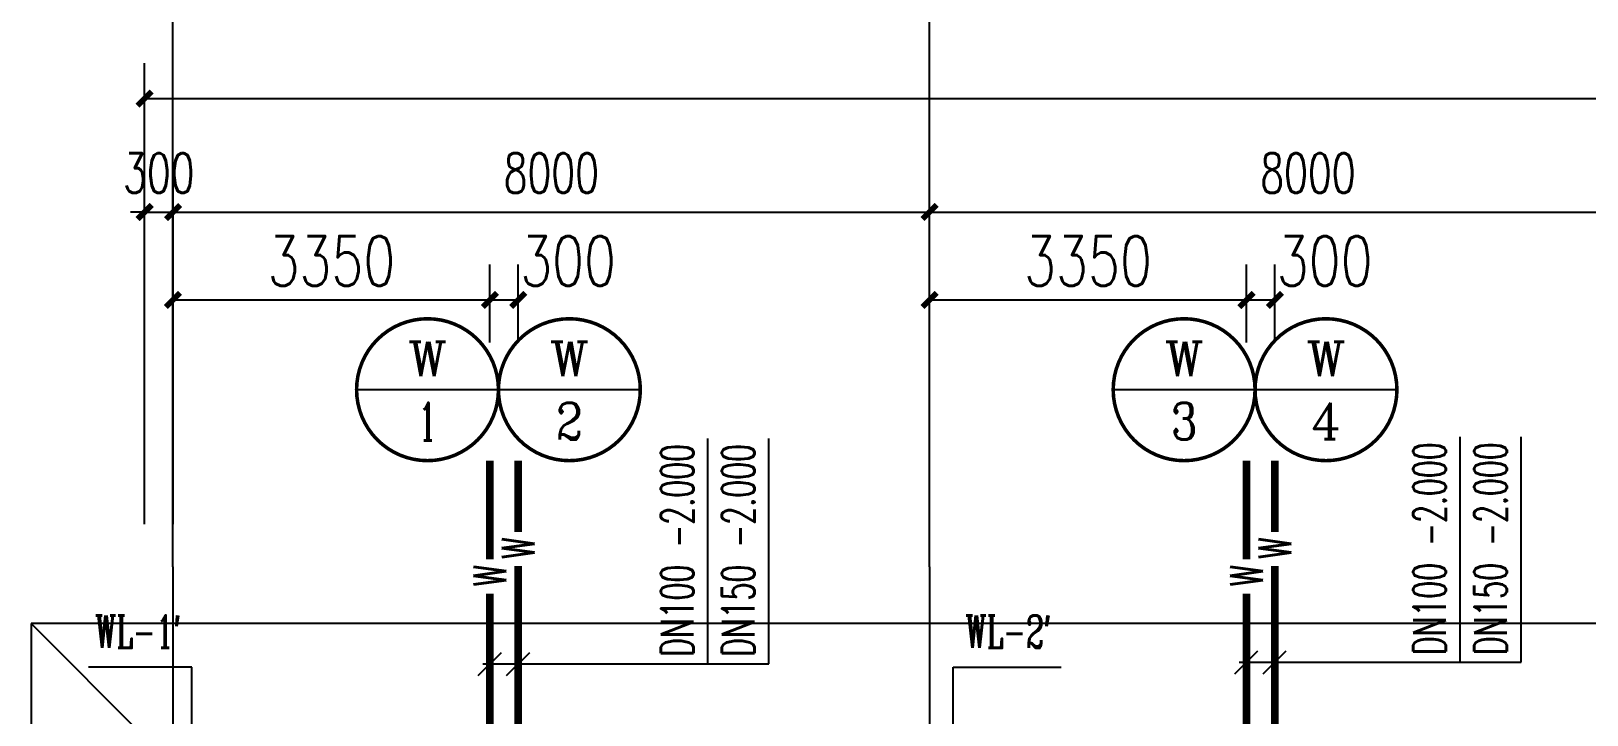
# Model space of a CAD drawing. Extents: x 0 to 2838408, y -923048 to 203859.
# Drawn here: x 2343717 to 2360167, y -189457 to -182230 of the extents above; entities that cross this region are included whole.
import ezdxf
from ezdxf.enums import TextEntityAlignment as Align

# ---------------------------------------------------------------- set-up
doc = ezdxf.new("R2010")
doc.units = 0
doc.header["$LTSCALE"] = 1000
doc.linetypes.add('DASH', pattern=[0.35, 0.25, -0.1])
for name, color, linetype in [('AXIS', 3, 'Continuous'), ('DIM_污水', 3, 'Continuous'), ('DIM_消防', 3, 'Continuous'), ('DOTE', 8, 'Continuous'), ('GROUND', 2, 'Continuous'), ('PIPE-污水', 2, 'DASH'), ('TEXT_污水', 7, 'Continuous'), ('TWT_DIM', 3, 'Continuous'), ('XREF', 8, 'Continuous')]:
    doc.layers.add(name, color=color, linetype=linetype)
doc.styles.add('_TCH_DIM_T3', font='SIMPLEX', dxfattribs={"width": 0.75, "bigfont": 'HZTXT'})
doc.styles.add('_TWT_CIRCLE', font='COMPLEX', dxfattribs={"width": 1.1, "height": 2.3, "bigfont": 'HZTXT'})
doc.styles.add('_TWT_PIPEDN', font='SIMPLEX', dxfattribs={"width": 0.8, "height": 2.3, "bigfont": 'HZTXT'})
doc.styles.add('_TWT_PIPETEXT', font='SIMPLEX', dxfattribs={"width": 0.8, "height": 2.3, "bigfont": 'HZTXT'})
doc.styles.add('_TWT_SERIAL', font='COMPLEX', dxfattribs={"width": 0.8, "height": 2.3, "bigfont": 'HZTXT'})
doc.styles.add('A_DIM_T3', font='SIMPLEX', dxfattribs={"width": 0.7, "bigfont": 'HZ'})
doc.dimstyles.new('_TCH_ARCH&&150', dxfattribs={"dimtxt": 420, "dimasz": 150, "dimexe": 375, "dimexo": 450, "dimgap": 202.5, "dimtad": 1, "dimdec": 0, "dimzin": 0, "dimdsep": 46, "dimtxsty": 'A_DIM_T3', "dimblk": 'ARCHTICK', "dimcen": 0.09, "dimclrt": 7, "dimazin": 2, "dimtfac": 1, "dimtdec": 0, "dimtix": 1, "dimtmove": 2, "dimatfit": 3, "dimfxl": 150, "dimtolj": 1, "dimtzin": 0, "dimarcsym": 0})
doc.dimstyles.new('_TWT_ARCH&&150', dxfattribs={"dimtxt": 525, "dimasz": 150, "dimexe": 375, "dimexo": 450, "dimgap": 150, "dimtad": 1, "dimdec": 0, "dimzin": 0, "dimdsep": 46, "dimtxsty": '_TCH_DIM_T3', "dimblk": 'ARCHTICK', "dimcen": 0.09, "dimclrt": 7, "dimazin": 2, "dimtfac": 1, "dimtdec": 0, "dimtix": 1, "dimtmove": 2, "dimatfit": 3, "dimfxl": 1, "dimtolj": 1, "dimtzin": 0, "dimarcsym": 0})

# ---------------------------------------------------------------- blocks, each defined once
blk = doc.blocks.new('_ArchTick')
at = {"color": 0, "linetype": 'ByBlock', "const_width": 0.4}
blk.add_lwpolyline([(-0.5, -0.5), (0.5, 0.5)], dxfattribs=at)
blk = doc.blocks.new('*D854')
at = {"layer": 'AXIS', "color": 0, "lineweight": -2, "transparency": 16777216}
for p, q in [((2344917, -187442), (2344917, -183767)), ((2345217, -187442), (2345217, -183767)), ((2344917, -184142), (2344767, -184142)), ((2344917, -184142), (2345217, -184142)), ((2345217, -184142), (2345367, -184142))]:
    blk.add_line(p, q, dxfattribs=at)
at = {"layer": 'Defpoints', "color": 0, "transparency": 16777216}
for p in [(2345217, -184142), (2344917, -187892), (2345217, -187892)]:
    blk.add_point(p, dxfattribs=at)
at = {"layer": 'AXIS', "color": 0, "lineweight": -2, "transparency": 16777216, "xscale": 150, "yscale": 150, "zscale": 150}
blk.add_blockref('_ArchTick', (2344917, -184142), dxfattribs=at)
at = {"layer": 'AXIS', "color": 0, "lineweight": -2, "transparency": 16777216, "xscale": 150, "yscale": 150, "zscale": 150, "rotation": 180}
blk.add_blockref('_ArchTick', (2345217, -184142), dxfattribs=at)
at = {"layer": 'AXIS', "color": 7, "transparency": 16777216, "insert": (2345067, -183730), "char_height": 420, "attachment_point": 5, "style": 'A_DIM_T3'}
blk.add_mtext('\\A1;300', dxfattribs=at)
blk = doc.blocks.new('*D855')
at = {"layer": 'AXIS', "color": 0, "lineweight": -2, "transparency": 16777216}
for p, q in [((2345217, -187442), (2345217, -183767)), ((2353217, -187442), (2353217, -183767)), ((2345217, -184142), (2353217, -184142))]:
    blk.add_line(p, q, dxfattribs=at)
at = {"layer": 'Defpoints', "color": 0, "transparency": 16777216}
for p in [(2353217, -184142), (2345217, -187892), (2353217, -187892)]:
    blk.add_point(p, dxfattribs=at)
at = {"layer": 'AXIS', "color": 0, "lineweight": -2, "transparency": 16777216, "xscale": 150, "yscale": 150, "zscale": 150, "rotation": 180}
blk.add_blockref('_ArchTick', (2345217, -184142), dxfattribs=at)
at = {"layer": 'AXIS', "color": 0, "lineweight": -2, "transparency": 16777216, "xscale": 150, "yscale": 150, "zscale": 150}
blk.add_blockref('_ArchTick', (2353217, -184142), dxfattribs=at)
at = {"layer": 'AXIS', "color": 7, "transparency": 16777216, "insert": (2349217, -183730), "char_height": 420, "attachment_point": 5, "style": 'A_DIM_T3'}
blk.add_mtext('\\A1;8000', dxfattribs=at)
blk = doc.blocks.new('*D856')
at = {"layer": 'AXIS', "color": 0, "lineweight": -2, "transparency": 16777216}
for p, q in [((2353217, -187442), (2353217, -183767)), ((2361217, -187442), (2361217, -183767)), ((2353217, -184142), (2361217, -184142))]:
    blk.add_line(p, q, dxfattribs=at)
at = {"layer": 'Defpoints', "color": 0, "transparency": 16777216}
for p in [(2361217, -184142), (2353217, -187892), (2361217, -187892)]:
    blk.add_point(p, dxfattribs=at)
at = {"layer": 'AXIS', "color": 0, "lineweight": -2, "transparency": 16777216, "xscale": 150, "yscale": 150, "zscale": 150, "rotation": 180}
blk.add_blockref('_ArchTick', (2353217, -184142), dxfattribs=at)
at = {"layer": 'AXIS', "color": 0, "lineweight": -2, "transparency": 16777216, "xscale": 150, "yscale": 150, "zscale": 150}
blk.add_blockref('_ArchTick', (2361217, -184142), dxfattribs=at)
at = {"layer": 'AXIS', "color": 7, "transparency": 16777216, "insert": (2357217, -183730), "char_height": 420, "attachment_point": 5, "style": 'A_DIM_T3'}
blk.add_mtext('\\A1;8000', dxfattribs=at)
blk = doc.blocks.new('*D872')
at = {"layer": 'AXIS', "color": 0, "lineweight": -2, "transparency": 16777216}
for p, q in [((2344917, -187442), (2344917, -182567)), ((2452117, -187442), (2452117, -182567)), ((2344917, -182942), (2452117, -182942))]:
    blk.add_line(p, q, dxfattribs=at)
at = {"layer": 'Defpoints', "color": 0, "transparency": 16777216}
for p in [(2452117, -182942), (2344917, -187892), (2452117, -187892)]:
    blk.add_point(p, dxfattribs=at)
at = {"layer": 'AXIS', "color": 0, "lineweight": -2, "transparency": 16777216, "xscale": 150, "yscale": 150, "zscale": 150, "rotation": 180}
blk.add_blockref('_ArchTick', (2344917, -182942), dxfattribs=at)
at = {"layer": 'AXIS', "color": 0, "lineweight": -2, "transparency": 16777216, "xscale": 150, "yscale": 150, "zscale": 150}
blk.add_blockref('_ArchTick', (2452117, -182942), dxfattribs=at)
at = {"layer": 'AXIS', "color": 7, "transparency": 16777216, "insert": (2398517, -182530), "char_height": 420, "attachment_point": 5, "style": 'A_DIM_T3'}
blk.add_mtext('\\A1;107200', dxfattribs=at)
blk = doc.blocks.new('*D3388')
at = {"layer": 'Defpoints', "color": 0, "transparency": 16777216}
for p in [(2356567, -185071), (2353217, -185972), (2356567, -185972)]:
    blk.add_point(p, dxfattribs=at)
at = {"layer": 'TWT_DIM', "color": 0, "lineweight": -2, "transparency": 16777216}
for p, q in [((2353217, -185522), (2353217, -184696)), ((2356567, -185522), (2356567, -184696)), ((2353217, -185071), (2356567, -185071))]:
    blk.add_line(p, q, dxfattribs=at)
at = {"layer": 'TWT_DIM', "color": 0, "lineweight": -2, "transparency": 16777216, "xscale": 150, "yscale": 150, "zscale": 150, "rotation": 180}
blk.add_blockref('_ArchTick', (2353217, -185071), dxfattribs=at)
at = {"layer": 'TWT_DIM', "color": 0, "lineweight": -2, "transparency": 16777216, "xscale": 150, "yscale": 150, "zscale": 150}
blk.add_blockref('_ArchTick', (2356567, -185071), dxfattribs=at)
at = {"layer": 'TWT_DIM', "color": 7, "transparency": 16777216, "insert": (2354892, -184659), "char_height": 525, "attachment_point": 5, "style": '_TCH_DIM_T3'}
blk.add_mtext('\\A1;3350', dxfattribs=at)
blk = doc.blocks.new('*D3389')
at = {"layer": 'Defpoints', "color": 0, "transparency": 16777216}
for p in [(2356867, -185071), (2356567, -185972), (2356867, -185972)]:
    blk.add_point(p, dxfattribs=at)
at = {"layer": 'TWT_DIM', "color": 0, "lineweight": -2, "transparency": 16777216}
for p, q in [((2356567, -185522), (2356567, -184696)), ((2356867, -185522), (2356867, -184696)), ((2356567, -185071), (2356867, -185071))]:
    blk.add_line(p, q, dxfattribs=at)
at = {"layer": 'TWT_DIM', "color": 0, "lineweight": -2, "transparency": 16777216, "xscale": 150, "yscale": 150, "zscale": 150, "rotation": 180}
blk.add_blockref('_ArchTick', (2356567, -185071), dxfattribs=at)
at = {"layer": 'TWT_DIM', "color": 0, "lineweight": -2, "transparency": 16777216, "xscale": 150, "yscale": 150, "zscale": 150}
blk.add_blockref('_ArchTick', (2356867, -185071), dxfattribs=at)
at = {"layer": 'TWT_DIM', "color": 7, "transparency": 16777216, "insert": (2357395, -184659), "char_height": 525, "attachment_point": 5, "style": '_TCH_DIM_T3'}
blk.add_mtext('\\A1;300', dxfattribs=at)
blk = doc.blocks.new('*D3390')
at = {"layer": 'Defpoints', "color": 0, "transparency": 16777216}
for p in [(2348567, -185071), (2345217, -185972), (2348567, -185972)]:
    blk.add_point(p, dxfattribs=at)
at = {"layer": 'TWT_DIM', "color": 0, "lineweight": -2, "transparency": 16777216}
for p, q in [((2345217, -185522), (2345217, -184696)), ((2348567, -185522), (2348567, -184696)), ((2345217, -185071), (2348567, -185071))]:
    blk.add_line(p, q, dxfattribs=at)
at = {"layer": 'TWT_DIM', "color": 0, "lineweight": -2, "transparency": 16777216, "xscale": 150, "yscale": 150, "zscale": 150, "rotation": 180}
blk.add_blockref('_ArchTick', (2345217, -185071), dxfattribs=at)
at = {"layer": 'TWT_DIM', "color": 0, "lineweight": -2, "transparency": 16777216, "xscale": 150, "yscale": 150, "zscale": 150}
blk.add_blockref('_ArchTick', (2348567, -185071), dxfattribs=at)
at = {"layer": 'TWT_DIM', "color": 7, "transparency": 16777216, "insert": (2346892, -184659), "char_height": 525, "attachment_point": 5, "style": '_TCH_DIM_T3'}
blk.add_mtext('\\A1;3350', dxfattribs=at)
blk = doc.blocks.new('*D3391')
at = {"layer": 'Defpoints', "color": 0, "transparency": 16777216}
for p in [(2348867, -185071), (2348567, -185972), (2348867, -185972)]:
    blk.add_point(p, dxfattribs=at)
at = {"layer": 'TWT_DIM', "color": 0, "lineweight": -2, "transparency": 16777216}
for p, q in [((2348567, -185522), (2348567, -184696)), ((2348867, -185522), (2348867, -184696)), ((2348567, -185071), (2348867, -185071))]:
    blk.add_line(p, q, dxfattribs=at)
at = {"layer": 'TWT_DIM', "color": 0, "lineweight": -2, "transparency": 16777216, "xscale": 150, "yscale": 150, "zscale": 150, "rotation": 180}
blk.add_blockref('_ArchTick', (2348567, -185071), dxfattribs=at)
at = {"layer": 'TWT_DIM', "color": 0, "lineweight": -2, "transparency": 16777216, "xscale": 150, "yscale": 150, "zscale": 150}
blk.add_blockref('_ArchTick', (2348867, -185071), dxfattribs=at)
at = {"layer": 'TWT_DIM', "color": 7, "transparency": 16777216, "insert": (2349395, -184659), "char_height": 525, "attachment_point": 5, "style": '_TCH_DIM_T3'}
blk.add_mtext('\\A1;300', dxfattribs=at)
blk = doc.blocks.new('1F1')
at = {"layer": 'AXIS'}
for p, q in [((2345216.7, -187892.2), (2345216.7, -181892.2)), ((2353216.7, -187892.2), (2353216.7, -181892.2))]:
    blk.add_line(p, q, dxfattribs=at)
at = {"layer": 'DOTE'}
for p, q in [((2345216.7, -187892.2), (2345216.7, -271092.2)), ((2345216.7, -187892.2), (2345216.7, -193342)), ((2353216.7, -187892.2), (2353216.7, -271092.2))]:
    blk.add_line(p, q, dxfattribs=at)
at = {"layer": 'GROUND'}
for p, q in [((2388316.7, -188492.2), (2343716.7, -188492.2)), ((2343716.7, -188492.2), (2343716.7, -202892.2)), ((2344916.7, -189692.2), (2343716.7, -188492.2))]:
    blk.add_line(p, q, dxfattribs=at)
at = {"layer": 'AXIS'}
for p1, p2, distance, picture, middle in [((2344916.7, -187892.2), (2452116.7, -187892.2), 4950, '*D872', (2398516.7, -182529.7)), ((2344916.7, -187892.2), (2345216.7, -187892.2), 3750, '*D854', (2345066.7, -183729.7)), ((2345216.7, -187892.2), (2353216.7, -187892.2), 3750, '*D855', (2349216.7, -183729.7)), ((2353216.7, -187892.2), (2361216.7, -187892.2), 3750, '*D856', (2357216.7, -183729.7))]:
    dim = blk.add_aligned_dim(p1=p1, p2=p2, distance=distance, dimstyle='_TCH_ARCH&&150', dxfattribs=at)
    dim.commit()
    dim.dimension.update_dxf_attribs({"geometry": picture, "text_midpoint": middle})

msp = doc.modelspace()

# ---------------------------------------------------------------- linework, layer by layer
at = {"layer": 'DIM_污水', "linetype": 'ByBlock'}
for p, q in [((2350871.7, -188919.4), (2350871.7, -186535.7)), ((2351516.7, -188919.4), (2351516.7, -186535.7)), ((2358825.4, -188901.3), (2358825.4, -186517.6)), ((2359470.4, -188901.3), (2359470.4, -186517.6)), ((2348444.8, -189041.4), (2348688.7, -188797.4)), ((2348744.8, -189041.4), (2348988.7, -188797.4)), ((2356444.8, -189023.3), (2356688.7, -188779.3)), ((2356744.8, -189023.3), (2356988.7, -188779.3)), ((2345416.7, -188954), (2344322.3, -188954)), ((2345416.7, -190192.2), (2345416.7, -188954)), ((2348491.7, -188919.4), (2350871.7, -188919.4)), ((2350871.7, -188919.4), (2351516.7, -188919.4)), ((2353466.7, -190192.2), (2353466.7, -188954)), ((2353466.7, -188954), (2354608.9, -188954)), ((2356491.7, -188901.3), (2358825.4, -188901.3)), ((2358825.4, -188901.3), (2359470.4, -188901.3))]:
    msp.add_line(p, q, dxfattribs=at)
at = {"layer": 'DIM_消防'}
for p, q in [((2348658.1, -186020.1), (2347158.1, -186020.1)), ((2350158.1, -186020.1), (2348658.1, -186020.1)), ((2356658.1, -186020.1), (2355158.1, -186020.1)), ((2358158.1, -186020.1), (2356658.1, -186020.1))]:
    msp.add_line(p, q, dxfattribs=at)
at = {"layer": 'DIM_消防', "const_width": 37.5}
for points in [[(2348658.1, -186020.1, 1), (2347158.1, -186020.1, 1)], [(2350158.1, -186020.1, 1), (2348658.1, -186020.1, 1)], [(2356658.1, -186020.1, 1), (2355158.1, -186020.1, 1)], [(2358158.1, -186020.1, 1), (2356658.1, -186020.1, 1)]]:
    msp.add_lwpolyline(points, format="xyb", close=True, dxfattribs=at)
at = {"layer": 'PIPE-污水', "ltscale": 1.5, "const_width": 82.5}
for points in [[(2348566.7, -187814.6), (2348566.7, -186770.1)], [(2348866.7, -187523.5), (2348866.7, -186770.1)], [(2356566.7, -187814.6), (2356566.7, -186770.1)], [(2356866.7, -187523.5), (2356866.7, -186770.1)], [(2348866.7, -191961.3), (2348866.7, -187883.8)], [(2356866.7, -191961.3), (2356866.7, -187883.8)], [(2348566.7, -190842.2), (2348566.7, -188174.9)], [(2356566.7, -190892.2), (2356566.7, -188174.9)]]:
    msp.add_lwpolyline(points, dxfattribs=at)

# ---------------------------------------------------------------- block references
at = {"layer": 'XREF'}
msp.add_blockref('1F1', (0, 0), dxfattribs=at)

# ---------------------------------------------------------------- texts
at = {"layer": 'DIM_污水', "color": 7, "linetype": 'ByBlock', "style": '_TWT_PIPEDN', "width": 0.64}
for s, p in [('-2.000', (2350721.7, -187692.2)), ('-2.000', (2351366.7, -187692.2)), ('-2.000', (2358675.4, -187674.1)), ('-2.000', (2359320.4, -187674.1)), ('DN100', (2350721.7, -188844.4)), ('DN150', (2351366.7, -188844.4)), ('DN100', (2358675.4, -188826.3)), ('DN150', (2359320.4, -188826.3))]:
    msp.add_text(s, height=345, rotation=90, dxfattribs=at).set_placement(p)
at = {"layer": 'DIM_污水', "color": 7, "linetype": 'ByBlock', "style": '_TWT_SERIAL', "width": 0.64}
for s, p in [("WL-1'", (2344391.3, -188750.3)), ("WL-2'", (2353593.6, -188750.3))]:
    msp.add_text(s, height=345, dxfattribs=at).set_placement(p)
at = {"layer": 'DIM_消防', "color": 7, "style": '_TWT_CIRCLE'}
for s, height, p, p2 in [('W', 362.4, (2347699.3, -185876.9), (2348116.9, -185876.9)), ('W', 362.4, (2349199.3, -185876.9), (2349616.9, -185876.9)), ('W', 362.4, (2355699.3, -185876.9), (2356116.9, -185876.9)), ('W', 362.4, (2357199.3, -185876.9), (2357616.9, -185876.9)), ('1', 400, (2347813.8, -186557.7), (2348002.4, -186557.7)), ('2', 388.1, (2349265.8, -186547.5), (2349550.4, -186547.5)), ('3', 388.1, (2355765.8, -186547.5), (2356050.4, -186547.5)), ('4', 382.3, (2357247.9, -186542.6), (2357568.3, -186542.6))]:
    msp.add_text(s, height=height, dxfattribs=at).set_placement(p, p2, align=Align.FIT)
at = {"layer": 'TEXT_污水', "style": '_TWT_PIPETEXT', "width": 0.64}
for p in [(2349039.2, -187808.8), (2357039.2, -187808.8), (2348739.2, -188099.9), (2356739.2, -188099.9)]:
    msp.add_text('W', height=345, rotation=90, dxfattribs=at).set_placement(p)

# ---------------------------------------------------------------- dimensions: what is measured, and where the dimension line sits
at = {"layer": 'TWT_DIM'}
for p1, p2, picture, middle in [((2345216.7, -185972), (2348566.7, -185972), '*D3390', (2346891.7, -184659)), ((2353216.7, -185972), (2356566.7, -185972), '*D3388', (2354891.7, -184659))]:
    dim = msp.add_aligned_dim(p1=p1, p2=p2, distance=900.5, dimstyle='_TWT_ARCH&&150', dxfattribs=at)
    dim.commit()
    dim.dimension.update_dxf_attribs({"geometry": picture, "text_midpoint": middle})
for base, p1, p2, picture, middle in [((2348866.7, -185071.5), (2348566.7, -185972), (2348866.7, -185972), '*D3391', (2349394.7, -184659)), ((2356866.7, -185071.5), (2356566.7, -185972), (2356866.7, -185972), '*D3389', (2357394.7, -184659))]:
    dim = msp.add_linear_dim(base=base, p1=p1, p2=p2, angle=0, dimstyle='_TWT_ARCH&&150', dxfattribs=at)
    dim.commit()
    dim.dimension.update_dxf_attribs({"geometry": picture, "text_midpoint": middle, "dimtype": 129})

doc.saveas('drawing.dxf')
